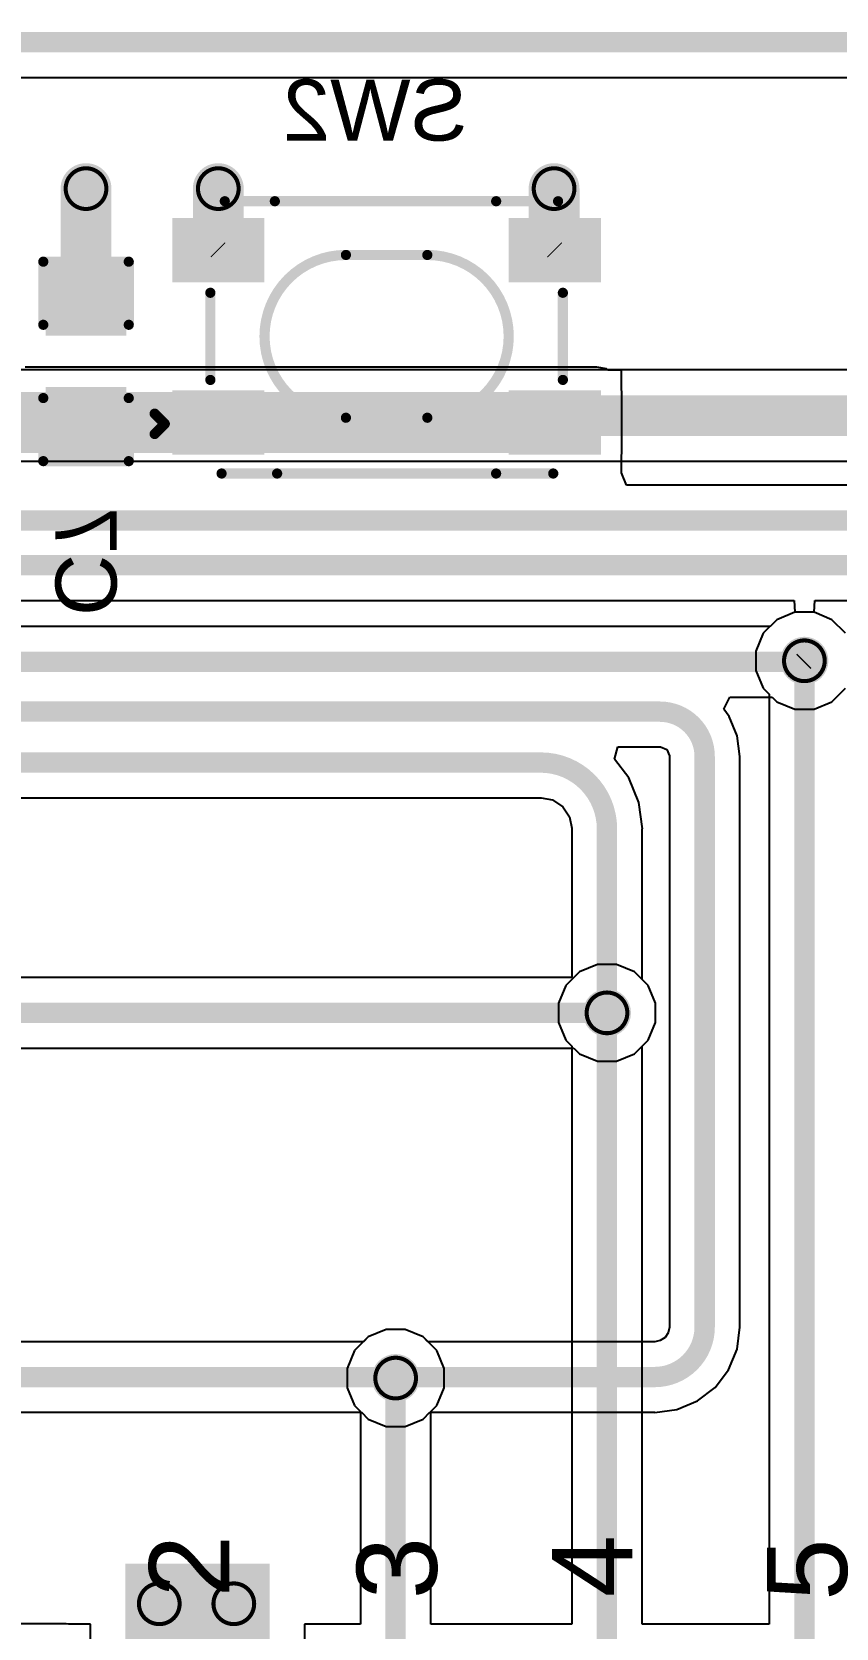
# Model space of a CAD drawing. Header units: inches. Extents: x -46 to 312, y 0 to 111.
# Drawn here: x -8.3 to 1.74, y 18.99 to 38.91 of the extents above; entities that cross this region are included whole.
import ezdxf

# ---------------------------------------------------------------- set-up
doc = ezdxf.new("R2010")
doc.units = ezdxf.units.IN
for name, color, linetype in [('Bottom Layer', 5, 'Continuous'), ('Bottom Overlay', 54, 'Continuous'), ('Bottom Paste', 16, 'Continuous'), ('Bottom Solder', 6, 'Continuous'), ('Drill Drawing', 1, 'Continuous'), ('Top Layer', 1, 'Continuous'), ('Top Overlay', 2, 'Continuous'), ('Via Holes', 16, 'Continuous')]:
    doc.layers.add(name, color=color, linetype=linetype)
doc.styles.add('Arial', font='', dxfattribs={"height": 0.2})
doc.styles.get('Arial').set_extended_font_data('Arial')

# ---------------------------------------------------------------- blocks, each defined once
blk = doc.blocks.new('TSA016A2518A_B_15')
at = {"layer": 'Bottom Layer'}
for points in [[(-2.6250773, 1.4250289), (-1.5750667, 1.4250289), (-1.5750667, 0.7250303), (-2.6250773, 0.7250303)], [(1.5750667, 1.4250035), (2.6250773, 1.4250035), (2.6250773, 0.7250049), (1.5750667, 0.7250049)], [(-2.6250773, -0.7250303), (-1.5750667, -0.7250303), (-1.5750667, -1.4250289), (-2.6250773, -1.4250289)], [(1.5750667, -0.7250049), (2.6250773, -0.7250049), (2.6250773, -1.4250035), (1.5750667, -1.4250035)]]:
    blk.add_hatch(color=5, dxfattribs=at).paths.add_polyline_path(points)
at = {"layer": 'Bottom Paste'}
for points in [[(-2.6250773, 1.4250289), (-1.5750667, 1.4250289), (-1.5750667, 0.7250303), (-2.6250773, 0.7250303)], [(1.5750667, 1.4250035), (2.6250773, 1.4250035), (2.6250773, 0.7250049), (1.5750667, 0.7250049)], [(-2.6250773, -0.7250303), (-1.5750667, -0.7250303), (-1.5750667, -1.4250289), (-2.6250773, -1.4250289)], [(1.5750667, -0.7250049), (2.6250773, -0.7250049), (2.6250773, -1.4250035), (1.5750667, -1.4250035)]]:
    blk.add_hatch(color=16, dxfattribs=at).paths.add_polyline_path(points)
at = {"layer": 'Bottom Solder'}
for points in [[(-2.6758773, 1.4758289), (-1.5242667, 1.4758289), (-1.5242667, 0.6742303), (-2.6758773, 0.6742303)], [(1.5242667, 1.4758035), (2.6758773, 1.4758035), (2.6758773, 0.6742049), (1.5242667, 0.6742049)], [(-2.6758773, -0.6742303), (-1.5242667, -0.6742303), (-1.5242667, -1.4758289), (-2.6758773, -1.4758289)], [(1.5242667, -0.6742049), (2.6758773, -0.6742049), (2.6758773, -1.4758035), (1.5242667, -1.4758035)]]:
    blk.add_hatch(color=6, dxfattribs=at).paths.add_polyline_path(points)
at = {"layer": 'Bottom Overlay'}
for points in [[(-2.0199858, 1.6862044, 0.127, 0.127, 0), (-1.395222, 1.6862044, 0.127, 0.127, 0)], [(-1.395222, 1.6862044, 0.127, 0.127, 0), (1.3669772, 1.6862044, 0.127, 0.127, 0)], [(1.3669772, 1.6862044, 0.127, 0.127, 0), (2.1400008, 1.6862044, 0.127, 0.127, 0)], [(-0.508, -1.016127, 0.127, 0.127, -0.9999999999999999), (-0.508, 1.015873, 0.127, 0.127, 0)], [(-0.508, 1.015873, 0.127, 0.127, 0), (0.508, 1.015873, 0.127, 0.127, 0)], [(0.508, 1.015873, 0.127, 0.127, -0.9999999999999999), (0.508, -1.016127, 0.127, 0.127, 0)], [(-2.199894, -0.543941, 0.127, 0.127, 0), (-2.199894, 0.543687, 0.127, 0.127, 0)], [(2.199894, -0.543941, 0.127, 0.127, 0), (2.199894, 0.543687, 0.127, 0.127, 0)], [(-2.8956, -0.9652, 0.127, 0.127, 0), (-2.7686, -1.0922, 0.127, 0.127, 0)], [(-2.8956, -1.2192, 0.127, 0.127, 0), (-2.8956, -0.9652, 0.127, 0.127, 0)], [(-0.508, -1.016127, 0.127, 0.127, 0), (0.508, -1.016127, 0.127, 0.127, 0)], [(-2.8956, -1.2192, 0.127, 0.127, 0), (-2.7686, -1.0922, 0.127, 0.127, 0)], [(-2.0599908, -1.71196, 0.127, 0.127, 0), (-1.3664184, -1.71196, 0.127, 0.127, 0)], [(-1.3664184, -1.71196, 0.127, 0.127, 0), (1.3664184, -1.71196, 0.127, 0.127, 0)], [(1.3664184, -1.71196, 0.127, 0.127, 0), (2.080006, -1.71196, 0.127, 0.127, 0)]]:
    blk.add_lwpolyline(points, format="xyseb", dxfattribs=at)
for points in [[(-2.0517358, 1.6862044, 0.0635, 0.0635, 1), (-1.9882358, 1.6862044, 0.0635, 0.0635, 1)], [(-1.426972, 1.6862044, 0.0635, 0.0635, 1), (-1.363472, 1.6862044, 0.0635, 0.0635, 1)], [(-1.426972, 1.6862044, 0.0635, 0.0635, 1), (-1.363472, 1.6862044, 0.0635, 0.0635, 1)], [(1.3352272, 1.6862044, 0.0635, 0.0635, 1), (1.3987272, 1.6862044, 0.0635, 0.0635, 1)], [(1.3352272, 1.6862044, 0.0635, 0.0635, 1), (1.3987272, 1.6862044, 0.0635, 0.0635, 1)], [(2.1082508, 1.6862044, 0.0635, 0.0635, 1), (2.1717508, 1.6862044, 0.0635, 0.0635, 1)], [(-0.5397500000000001, 1.015873, 0.0635, 0.0635, 1), (-0.47625, 1.015873, 0.0635, 0.0635, 1)], [(-0.5397500000000001, 1.015873, 0.0635, 0.0635, 1), (-0.47625, 1.015873, 0.0635, 0.0635, 1)], [(0.47625, 1.015873, 0.0635, 0.0635, 1), (0.5397500000000001, 1.015873, 0.0635, 0.0635, 1)], [(0.47625, 1.015873, 0.0635, 0.0635, 1), (0.5397500000000001, 1.015873, 0.0635, 0.0635, 1)], [(-2.231644, 0.543687, 0.0635, 0.0635, 1), (-2.168144, 0.543687, 0.0635, 0.0635, 1)], [(2.168144, 0.543687, 0.0635, 0.0635, 1), (2.231644, 0.543687, 0.0635, 0.0635, 1)], [(-2.231644, -0.543941, 0.0635, 0.0635, 1), (-2.168144, -0.543941, 0.0635, 0.0635, 1)], [(2.168144, -0.543941, 0.0635, 0.0635, 1), (2.231644, -0.543941, 0.0635, 0.0635, 1)], [(-2.92735, -0.9652, 0.0635, 0.0635, 1), (-2.86385, -0.9652, 0.0635, 0.0635, 1)], [(-2.92735, -0.9652, 0.0635, 0.0635, 1), (-2.86385, -0.9652, 0.0635, 0.0635, 1)], [(-0.5397500000000001, -1.016127, 0.0635, 0.0635, 1), (-0.47625, -1.016127, 0.0635, 0.0635, 1)], [(-0.5397500000000001, -1.016127, 0.0635, 0.0635, 1), (-0.47625, -1.016127, 0.0635, 0.0635, 1)], [(0.47625, -1.016127, 0.0635, 0.0635, 1), (0.5397500000000001, -1.016127, 0.0635, 0.0635, 1)], [(0.47625, -1.016127, 0.0635, 0.0635, 1), (0.5397500000000001, -1.016127, 0.0635, 0.0635, 1)], [(-2.92735, -1.2192, 0.0635, 0.0635, 1), (-2.86385, -1.2192, 0.0635, 0.0635, 1)], [(-2.92735, -1.2192, 0.0635, 0.0635, 1), (-2.86385, -1.2192, 0.0635, 0.0635, 1)], [(-2.80035, -1.0922, 0.0635, 0.0635, 1), (-2.73685, -1.0922, 0.0635, 0.0635, 1)], [(-2.80035, -1.0922, 0.0635, 0.0635, 1), (-2.73685, -1.0922, 0.0635, 0.0635, 1)], [(-2.0917408, -1.71196, 0.0635, 0.0635, 1), (-2.0282408, -1.71196, 0.0635, 0.0635, 1)], [(-1.3981684, -1.71196, 0.0635, 0.0635, 1), (-1.3346684, -1.71196, 0.0635, 0.0635, 1)], [(-1.3981684, -1.71196, 0.0635, 0.0635, 1), (-1.3346684, -1.71196, 0.0635, 0.0635, 1)], [(1.3346684, -1.71196, 0.0635, 0.0635, 1), (1.3981684, -1.71196, 0.0635, 0.0635, 1)], [(1.3346684, -1.71196, 0.0635, 0.0635, 1), (1.3981684, -1.71196, 0.0635, 0.0635, 1)], [(2.048256, -1.71196, 0.0635, 0.0635, 1), (2.111756, -1.71196, 0.0635, 0.0635, 1)]]:
    blk.add_lwpolyline(points, format="xyseb", close=True, dxfattribs=at)
blk = doc.blocks.new('HC_12_M______SMD_17')
at = {"layer": 'Top Overlay', "style": 'Arial'}
for s, p in [('2', (-11.22999786, 3.07020214)), ('3', (-11.25539786, 0.47940214)), ('4', (-11.22999786, -1.95899786)), ('5', (-11.27385604, -4.64011518))]:
    blk.add_text(s, height=1.00000054, dxfattribs=at).set_placement(p)
blk = doc.blocks.new('C__0603_B_94')
at = {"layer": 'Bottom Layer'}
for points in [[(-1.143, -0.4445), (-1.143, 0.4445), (-0.3809999999999999, 0.4445), (-0.3809999999999999, -0.4445)], [(0.3809999999999999, -0.4445), (0.3809999999999999, 0.4445), (1.143, 0.4445), (1.143, -0.4445)]]:
    blk.add_hatch(color=5, dxfattribs=at).paths.add_polyline_path(points)
at = {"layer": 'Bottom Paste'}
for points in [[(-1.143, -0.4445), (-1.143, 0.4445), (-0.3809999999999999, 0.4445), (-0.3809999999999999, -0.4445)], [(0.3809999999999999, -0.4445), (0.3809999999999999, 0.4445), (1.143, 0.4445), (1.143, -0.4445)]]:
    blk.add_hatch(color=16, dxfattribs=at).paths.add_polyline_path(points)
at = {"layer": 'Bottom Solder'}
for points in [[(-1.20299988, -0.50449988), (-1.20299988, 0.50449988), (-0.3210001199999999, 0.50449988), (-0.3210001199999999, -0.50449988)], [(0.3210001199999999, -0.50449988), (0.3210001199999999, 0.50449988), (1.20299988, 0.50449988), (1.20299988, -0.50449988)]]:
    blk.add_hatch(color=6, dxfattribs=at).paths.add_polyline_path(points)
at = {"layer": 'Bottom Overlay'}
for points in [[(-1.2446, 0.5334, 0.127, 0.127, 0), (-0.4571999999999999, 0.5334, 0.127, 0.127, 0)], [(-1.2446, 0.5334, 0.127, 0.127, 0), (-1.2446, -0.5334, 0.127, 0.127, 0)], [(0.4571999999999999, 0.5334, 0.127, 0.127, 0), (1.2446, 0.5334, 0.127, 0.127, 0)], [(1.2446, 0.5334, 0.127, 0.127, 0), (1.2446, -0.5334, 0.127, 0.127, 0)], [(-1.2446, -0.5334, 0.127, 0.127, 0), (-0.4571999999999999, -0.5334, 0.127, 0.127, 0)], [(0.4571999999999999, -0.5334, 0.127, 0.127, 0), (1.2446, -0.5334, 0.127, 0.127, 0)]]:
    blk.add_lwpolyline(points, format="xyseb", dxfattribs=at)
for points in [[(-1.27635, 0.5334, 0.0635, 0.0635, 1), (-1.21285, 0.5334, 0.0635, 0.0635, 1)], [(-1.27635, 0.5334, 0.0635, 0.0635, 1), (-1.21285, 0.5334, 0.0635, 0.0635, 1)], [(-0.4889499999999999, 0.5334, 0.0635, 0.0635, 1), (-0.42545, 0.5334, 0.0635, 0.0635, 1)], [(0.42545, 0.5334, 0.0635, 0.0635, 1), (0.4889499999999999, 0.5334, 0.0635, 0.0635, 1)], [(1.21285, 0.5334, 0.0635, 0.0635, 1), (1.27635, 0.5334, 0.0635, 0.0635, 1)], [(1.21285, 0.5334, 0.0635, 0.0635, 1), (1.27635, 0.5334, 0.0635, 0.0635, 1)], [(-1.27635, -0.5334, 0.0635, 0.0635, 1), (-1.21285, -0.5334, 0.0635, 0.0635, 1)], [(-1.27635, -0.5334, 0.0635, 0.0635, 1), (-1.21285, -0.5334, 0.0635, 0.0635, 1)], [(-0.4889499999999999, -0.5334, 0.0635, 0.0635, 1), (-0.42545, -0.5334, 0.0635, 0.0635, 1)], [(0.42545, -0.5334, 0.0635, 0.0635, 1), (0.4889499999999999, -0.5334, 0.0635, 0.0635, 1)], [(1.21285, -0.5334, 0.0635, 0.0635, 1), (1.27635, -0.5334, 0.0635, 0.0635, 1)], [(1.21285, -0.5334, 0.0635, 0.0635, 1), (1.27635, -0.5334, 0.0635, 0.0635, 1)]]:
    blk.add_lwpolyline(points, format="xyseb", close=True, dxfattribs=at)

msp = doc.modelspace()

# ---------------------------------------------------------------- hatches: boundary and pattern name
at = {"layer": 'Bottom Layer'}
h = msp.add_hatch(color=5, dxfattribs=at)
edge = h.paths.add_edge_path()
edge.add_arc((-7.619999999999999, 36.957), 0.2999994, 0, 360)
h = msp.add_hatch(color=5, dxfattribs=at)
edge = h.paths.add_edge_path()
edge.add_arc((-5.968999999999999, 36.957), 0.2999994, 0, 360)
h = msp.add_hatch(color=5, dxfattribs=at)
edge = h.paths.add_edge_path()
edge.add_arc((-1.778, 36.957), 0.2999994, 0, 360)
msp.add_hatch(color=5, dxfattribs=at).paths.add_polyline_path([(-9.5885, 33.65742315999999), (-1.2429998, 33.65742315999999), (-1.2429998, 34.41942315999999), (-9.5885, 34.41942315999999)])
h = msp.add_hatch(color=5, dxfattribs=at)
edge = h.paths.add_edge_path()
edge.add_arc((1.3462, 31.0642), 0.2999994, 0, 360)
h = msp.add_hatch(color=5, dxfattribs=at)
edge = h.paths.add_edge_path()
edge.add_arc((-1.1176, 26.67), 0.2999994, 0, 360)
h = msp.add_hatch(color=5, dxfattribs=at)
edge = h.paths.add_edge_path()
edge.add_arc((-3.75532396, 22.11176172), 0.2999994, 0, 360)
h = msp.add_hatch(color=5, dxfattribs=at)
edge = h.paths.add_edge_path()
edge.add_arc((-6.7056, 19.29492712), 0.2999994, 0, 360)
h = msp.add_hatch(color=5, dxfattribs=at)
edge = h.paths.add_edge_path()
edge.add_arc((-5.77537834, 19.29492712), 0.2999994, 0, 360)
at = {"layer": 'Top Layer'}
h = msp.add_hatch(color=1, dxfattribs=at)
edge = h.paths.add_edge_path()
edge.add_arc((-7.619999999999999, 36.957), 0.2999994, 0, 360)
h = msp.add_hatch(color=1, dxfattribs=at)
edge = h.paths.add_edge_path()
edge.add_arc((-5.968999999999999, 36.957), 0.2999994, 0, 360)
h = msp.add_hatch(color=1, dxfattribs=at)
edge = h.paths.add_edge_path()
edge.add_arc((-1.778, 36.957), 0.2999994, 0, 360)
h = msp.add_hatch(color=1, dxfattribs=at)
edge = h.paths.add_edge_path()
edge.add_arc((1.3462, 31.0642), 0.2999994, 0, 360)
h = msp.add_hatch(color=1, dxfattribs=at)
edge = h.paths.add_edge_path()
edge.add_arc((-1.1176, 26.67), 0.2999994, 0, 360)
h = msp.add_hatch(color=1, dxfattribs=at)
edge = h.paths.add_edge_path()
edge.add_arc((-3.75532396, 22.11176172), 0.2999994, 0, 360)
msp.add_hatch(color=1, dxfattribs=at).paths.add_polyline_path([(-7.128002, 17.018), (-5.32800052, 17.018), (-5.32800052, 19.79677524), (-7.128002, 19.79677524)])
h = msp.add_hatch(color=1, dxfattribs=at)
edge = h.paths.add_edge_path()
edge.add_arc((-6.7056, 19.29492712), 0.2999994, 0, 360)
h = msp.add_hatch(color=1, dxfattribs=at)
edge = h.paths.add_edge_path()
edge.add_arc((-5.77537834, 19.29492712), 0.2999994, 0, 360)
at = {"layer": 'Via Holes'}
h = msp.add_hatch(color=7, dxfattribs=at)
edge = h.paths.add_edge_path()
edge.add_arc((-7.619999999999999, 36.957), 0.1499997, 0, 360)
h = msp.add_hatch(color=7, dxfattribs=at)
edge = h.paths.add_edge_path()
edge.add_arc((-5.968999999999999, 36.957), 0.1499997, 0, 360)
h = msp.add_hatch(color=7, dxfattribs=at)
edge = h.paths.add_edge_path()
edge.add_arc((-1.778, 36.957), 0.1499997, 0, 360)
h = msp.add_hatch(color=7, dxfattribs=at)
edge = h.paths.add_edge_path()
edge.add_arc((1.3462, 31.0642), 0.1499997, 0, 360)
h = msp.add_hatch(color=7, dxfattribs=at)
edge = h.paths.add_edge_path()
edge.add_arc((-1.1176, 26.67), 0.1499997, 0, 360)
h = msp.add_hatch(color=7, dxfattribs=at)
edge = h.paths.add_edge_path()
edge.add_arc((-3.75532396, 22.11176172), 0.1499997, 0, 360)
h = msp.add_hatch(color=7, dxfattribs=at)
edge = h.paths.add_edge_path()
edge.add_arc((-6.7056, 19.29492712), 0.1499997, 0, 360)
h = msp.add_hatch(color=7, dxfattribs=at)
edge = h.paths.add_edge_path()
edge.add_arc((-5.77537834, 19.29492712), 0.1499997, 0, 360)

# ---------------------------------------------------------------- linework, layer by layer
at = {"layer": 'Bottom Layer'}
for p, q in [((-13.91651776, 38.3455418), (3.26562212, 38.3455418)), ((-1.2429998, 34.7301947), (-8.38028296, 34.7301947)), ((-1.12407192, 34.70653968), (-1.2429998, 34.7301947)), ((-1.10418118, 34.69324786), (-1.12407192, 34.70653968)), ((-0.9381997999999999, 34.69324786), (-1.10418118, 34.69324786)), ((-0.9381997999999999, 34.44944596), (-0.9381997999999999, 34.69324786)), ((-0.93222826, 34.41942315999999), (-0.9381997999999999, 34.44944596)), ((-0.93222826, 33.65742315999999), (-0.93222826, 34.41942315999999)), ((-0.9381997999999999, 33.62740036), (-0.93222826, 33.65742315999999)), ((-0.9381997999999999, 33.4094582), (-0.9381997999999999, 33.62740036)), ((-0.8758910599999999, 33.2570582), (-0.9381997999999999, 33.4094582)), ((1.0399522, 33.2570582), (-0.8758910599999999, 33.2570582)), ((2.91791136, 33.2570582), (1.0399522, 33.2570582)), ((-33.62094114, 31.8177418), (1.2170664, 31.8177418)), ((1.2170664, 31.8177418), (1.22589544, 31.6689994)), ((1.46650456, 31.6689994), (1.4753336, 31.8177418)), ((1.4753336, 31.8177418), (2.47597168, 31.8177418)), ((0.91844114, 31.4917582), (-35.56404114, 31.4917582)), ((1.00360734, 31.5769244), (0.91844114, 31.4917582)), ((1.22589544, 31.6689994), (1.00360734, 31.5769244)), ((1.68879266, 31.5769244), (1.46650456, 31.6689994)), ((1.8589244, 31.40679266), (1.68879266, 31.5769244)), ((1.68879266, 30.5514756), (1.8589244, 30.72160734)), ((0.33989518, 30.4588418), (0.41505124, 30.6112418)), ((0.41505124, 30.6112418), (0.94384114, 30.6112418)), ((0.94384114, 30.6112418), (1.00360734, 30.5514756)), ((1.00360734, 30.5514756), (1.22589798, 30.4594006)), ((1.46650202, 30.4594006), (1.68879266, 30.5514756)), ((0.40808656, 30.36997228), (0.33989518, 30.4588418)), ((0.50790094, 30.1289974), (0.40808656, 30.36997228)), ((1.22589798, 30.4594006), (1.46650202, 30.4594006)), ((0.5419471, 29.8704), (0.50790094, 30.1289974)), ((-1.02561644, 29.8365418), (-0.98088196, 29.9889418)), ((-0.98088196, 29.9889418), (-0.4571999999999999, 29.9889418)), ((-0.4571999999999999, 29.9889418), (-0.4487570399999999, 29.99062074)), ((-0.4487570399999999, 29.99062074), (-0.36971732, 29.95788268)), ((-0.36971732, 29.95788268), (-0.33697926, 29.87884296)), ((-0.8451976999999999, 29.601414), (-1.02561644, 29.8365418)), ((-0.33697926, 29.87884296), (-0.3386582, 29.8704)), ((-0.3386582, 29.8704), (-0.3386582, 22.74813332)), ((0.5418582, 22.74813332), (0.5418582, 29.8704)), ((0.5418582, 29.8704), (0.5419471, 29.8704)), ((-0.71823072, 29.29489188), (-0.8451976999999999, 29.601414)), ((-20.83043586, 29.35394434), (-1.94584828, 29.35394434)), ((-1.94584828, 29.35394434), (-1.93761106, 29.35558264)), ((-1.93761106, 29.35558264), (-1.79611782, 29.3274369)), ((-1.79611782, 29.3274369), (-1.66918132, 29.24262122)), ((-0.6749287999999999, 28.96595934), (-0.71823072, 29.29489188)), ((-1.66918132, 29.24262122), (-1.58436564, 29.11568472)), ((-1.58436564, 29.11568472), (-1.5562199, 28.97419148)), ((-1.5562199, 28.97419148), (-1.5578582, 28.9659568)), ((-1.5578582, 28.9659568), (-1.5578582, 27.1102582)), ((-0.6773418, 27.08505886), (-0.6773418, 28.96595934)), ((-0.6773418, 28.96595934), (-0.6749287999999999, 28.96595934)), ((-1.5578582, 27.1102582), (-11.09114114, 27.1102582)), ((-0.6048756, 27.01259266), (-0.6773418, 27.08505886)), ((-0.5128005999999999, 26.79030202), (-0.6048756, 27.01259266)), ((-0.5128005999999999, 26.54969798), (-0.5128005999999999, 26.79030202)), ((-0.6048756, 26.32740734), (-0.5128005999999999, 26.54969798)), ((-0.7750073399999999, 26.1572756), (-0.6048756, 26.32740734)), ((-11.09114114, 26.2297418), (-1.53265886, 26.2297418)), ((-1.53265886, 26.2297418), (-1.46019266, 26.1572756)), ((-1.46019266, 26.1572756), (-1.23790202, 26.0652006)), ((-0.9972979799999999, 26.0652006), (-0.7750073399999999, 26.1572756)), ((-1.23790202, 26.0652006), (-0.9972979799999999, 26.0652006)), ((-3.87562598, 22.71656112), (-4.097916619999999, 22.62448612)), ((-3.63502194, 22.71656112), (-3.87562598, 22.71656112)), ((-3.412731299999999, 22.62448612), (-3.63502194, 22.71656112)), ((-0.3393948, 22.74813332), (-0.35327844, 22.67834174)), ((-0.3386582, 22.74813332), (-0.3393948, 22.74813332)), ((0.5062423199999999, 22.47267794), (0.5425059, 22.74813332)), ((0.5425059, 22.74813332), (0.5418582, 22.74813332)), ((-4.1573831, 22.56501964), (-10.12594114, 22.56501964)), ((-4.097916619999999, 22.62448612), (-4.1573831, 22.56501964)), ((-3.35326482, 22.56501964), (-3.412731299999999, 22.62448612)), ((-0.52177188, 22.56501964), (-3.35326482, 22.56501964)), ((-0.4519803, 22.57963988), (-0.52177188, 22.56575624)), ((-0.52177188, 22.56575624), (-0.52177188, 22.56501964)), ((-0.392811, 22.61917244), (-0.4519803, 22.57963988)), ((-0.35327844, 22.67834174), (-0.392811, 22.61917244)), ((0.39992046, 22.21599316), (0.5062423199999999, 22.47267794)), ((0.23078694, 21.9955745), (0.39992046, 22.21599316)), ((0.01036828, 21.82644098), (0.23078694, 21.9955745)), ((-0.52177188, 21.68385554), (-0.2463165, 21.72011912)), ((-0.2463165, 21.72011912), (0.01036828, 21.82644098)), ((-10.12594114, 21.68450324), (-4.183382539999999, 21.68450324)), ((-4.183382539999999, 21.68450324), (-4.097916619999999, 21.59903732)), ((-4.097916619999999, 21.59903732), (-3.87562598, 21.50696232)), ((-3.63502194, 21.50696232), (-3.412731299999999, 21.59903732)), ((-3.412731299999999, 21.59903732), (-3.32726538, 21.68450324)), ((-3.32726538, 21.68450324), (-0.52177188, 21.68450324)), ((-0.52177188, 21.68450324), (-0.52177188, 21.68385554)), ((-3.87562598, 21.50696232), (-3.63502194, 21.50696232))]:
    msp.add_line(p, q, dxfattribs=at)
for points in [[(-39.8526, 38.78579746, 0.254, 0.254, 0), (3.26562212, 38.78579999999999, 0.254, 0.254, 0)], [(-7.619999999999999, 35.56242316, 0.635, 0.635, 0), (-7.619999999999999, 36.957, 0.635, 0.635, 0)], [(-5.968999999999999, 36.2045377, 0.635, 0.635, 0), (-5.968999999999999, 36.957, 0.635, 0.635, 0)], [(-1.778, 36.19845186, 0.635, 0.635, 0), (-1.778, 36.957, 0.635, 0.635, 0)], [(-5.976602219999999, 36.19693547999999, 0.635, 0.635, 0), (-5.968999999999999, 36.2045377, 0.635, 0.635, 0)], [(-1.778, 36.19845186, 0.635, 0.635, 0), (-1.77645822, 36.19691007999999, 0.635, 0.635, 0)], [(-5.976602219999999, 36.19693547999999, 0.254, 0.254, 0), (-5.9681491, 36.18848236, 0.254, 0.254, 0)], [(-1.77645822, 36.19691007999999, 0.254, 0.254, 0), (-1.7680051, 36.18845696, 0.254, 0.254, 0)], [(-33.4167988, 32.81679746, 0.254, 0.254, 0), (1.0399522, 32.8168, 0.254, 0.254, 0)], [(1.0399522, 32.8168, 0.254, 0.254, 0), (2.91791136, 32.8168, 0.254, 0.254, 0)], [(-34.036, 32.258, 0.254, 0.254, 0), (2.47597168, 32.258, 0.254, 0.254, 0)], [(-35.9537, 31.0515, 0.254, 0.254, 0), (1.3335, 31.0515, 0.254, 0.254, 0)], [(1.3335, 31.0515, 0.254, 0.254, 0), (1.3462, 31.0642, 0.254, 0.254, 0)], [(-38.0746, 30.4292, 0.254, 0.254, 0), (-0.4571999999999999, 30.4292, 0.254, 0.254, 0)], [(-0.4571999999999999, 30.4292, 0.254, 0.254, -0.4142135623730951), (0.1016, 29.8704, 0.254, 0.254, 0)], [(-37.38879746, 29.79420254, 0.254, 0.254, 0), (-1.94584828, 29.79420254, 0.254, 0.254, 0)], [(-1.94584828, 29.79420254, 0.254, 0.254, -0.4142126641538563), (-1.1176, 28.9659568, 0.254, 0.254, 0)], [(0.1016, 22.74813332, 0.254, 0.254, 0), (0.1016, 29.8704, 0.254, 0.254, 0)], [(-1.1176, 28.96595426, 0.254, 0.254, 0), (-1.1176, 28.9659568, 0.254, 0.254, 0)], [(-1.1176, 26.67, 0.254, 0.254, 0), (-1.1176, 28.96595426, 0.254, 0.254, 0)], [(-11.5062, 26.67, 0.254, 0.254, 0), (-1.1176, 26.67, 0.254, 0.254, 0)], [(0.1016, 22.74813332, 0.254, 0.254, -0.4142135623730951), (-0.52177188, 22.12476144, 0.254, 0.254, 0)], [(-10.541, 22.12476144, 0.254, 0.254, 0), (-3.75532396, 22.12476144, 0.254, 0.254, 0)], [(-3.75532396, 22.12476144, 0.254, 0.254, 0), (-0.52177188, 22.12476144, 0.254, 0.254, 0)]]:
    msp.add_lwpolyline(points, format="xyseb", dxfattribs=at)
for points in [[(-7.77875, 36.957, 0.3175, 0.3175, 1), (-7.46125, 36.957, 0.3175, 0.3175, 1)], [(-6.12775, 36.957, 0.3175, 0.3175, 1), (-5.81025, 36.957, 0.3175, 0.3175, 1)], [(-1.93675, 36.957, 0.3175, 0.3175, 1), (-1.61925, 36.957, 0.3175, 0.3175, 1)], [(-6.13535222, 36.19693547999999, 0.3175, 0.3175, 1), (-5.81785222, 36.19693547999999, 0.3175, 0.3175, 1)], [(-6.12775, 36.2045377, 0.3175, 0.3175, 1), (-5.81025, 36.2045377, 0.3175, 0.3175, 1)], [(-6.12775, 36.2045377, 0.3175, 0.3175, 1), (-5.81025, 36.2045377, 0.3175, 0.3175, 1)], [(-1.93675, 36.19845186, 0.3175, 0.3175, 1), (-1.61925, 36.19845186, 0.3175, 0.3175, 1)], [(-1.93675, 36.19845186, 0.3175, 0.3175, 1), (-1.61925, 36.19845186, 0.3175, 0.3175, 1)], [(-1.93520822, 36.19691007999999, 0.3175, 0.3175, 1), (-1.61770822, 36.19691007999999, 0.3175, 0.3175, 1)], [(-6.04010222, 36.19693547999999, 0.127, 0.127, 1), (-5.913102219999999, 36.19693547999999, 0.127, 0.127, 1)], [(-6.031649099999999, 36.18848236, 0.127, 0.127, 1), (-5.904649099999999, 36.18848236, 0.127, 0.127, 1)], [(-1.83995822, 36.19691007999999, 0.127, 0.127, 1), (-1.71295822, 36.19691007999999, 0.127, 0.127, 1)], [(-1.8315051, 36.18845696, 0.127, 0.127, 1), (-1.7045051, 36.18845696, 0.127, 0.127, 1)], [(-7.77875, 35.56242316, 0.3175, 0.3175, 1), (-7.46125, 35.56242316, 0.3175, 0.3175, 1)], [(0.9764521999999999, 32.8168, 0.127, 0.127, 1), (1.1034522, 32.8168, 0.127, 0.127, 1)], [(0.9764521999999999, 32.8168, 0.127, 0.127, 1), (1.1034522, 32.8168, 0.127, 0.127, 1)], [(1.27, 31.0515, 0.127, 0.127, 1), (1.397, 31.0515, 0.127, 0.127, 1)], [(1.27, 31.0515, 0.127, 0.127, 1), (1.397, 31.0515, 0.127, 0.127, 1)], [(1.2827, 31.0642, 0.127, 0.127, 1), (1.4097, 31.0642, 0.127, 0.127, 1)], [(-0.5206999999999999, 30.4292, 0.127, 0.127, 1), (-0.3937, 30.4292, 0.127, 0.127, 1)], [(-0.5206999999999999, 30.4292, 0.127, 0.127, 1), (-0.3937, 30.4292, 0.127, 0.127, 1)], [(-2.00934828, 29.79420254, 0.127, 0.127, 1), (-1.88234828, 29.79420254, 0.127, 0.127, 1)], [(-2.00934828, 29.79420254, 0.127, 0.127, 1), (-1.88234828, 29.79420254, 0.127, 0.127, 1)], [(0.0381, 29.8704, 0.127, 0.127, 1), (0.1651, 29.8704, 0.127, 0.127, 1)], [(0.0381, 29.8704, 0.127, 0.127, 1), (0.1651, 29.8704, 0.127, 0.127, 1)], [(-1.1811, 28.9659568, 0.127, 0.127, 1), (-1.0541, 28.9659568, 0.127, 0.127, 1)], [(-1.1811, 28.9659568, 0.127, 0.127, 1), (-1.0541, 28.9659568, 0.127, 0.127, 1)], [(-1.1811, 28.96595426, 0.127, 0.127, 1), (-1.0541, 28.96595426, 0.127, 0.127, 1)], [(-1.1811, 28.96595426, 0.127, 0.127, 1), (-1.0541, 28.96595426, 0.127, 0.127, 1)], [(-1.1811, 26.67, 0.127, 0.127, 1), (-1.0541, 26.67, 0.127, 0.127, 1)], [(-1.1811, 26.67, 0.127, 0.127, 1), (-1.0541, 26.67, 0.127, 0.127, 1)], [(0.0381, 22.74813332, 0.127, 0.127, 1), (0.1651, 22.74813332, 0.127, 0.127, 1)], [(0.0381, 22.74813332, 0.127, 0.127, 1), (0.1651, 22.74813332, 0.127, 0.127, 1)], [(-3.81882396, 22.12476144, 0.127, 0.127, 1), (-3.691823959999999, 22.12476144, 0.127, 0.127, 1)], [(-3.81882396, 22.12476144, 0.127, 0.127, 1), (-3.691823959999999, 22.12476144, 0.127, 0.127, 1)], [(-0.58527188, 22.12476144, 0.127, 0.127, 1), (-0.45827188, 22.12476144, 0.127, 0.127, 1)], [(-0.58527188, 22.12476144, 0.127, 0.127, 1), (-0.45827188, 22.12476144, 0.127, 0.127, 1)]]:
    msp.add_lwpolyline(points, format="xyseb", close=True, dxfattribs=at)
at = {"layer": 'Drill Drawing'}
for points in [[(-7.365999999999999, 36.957, 0.0508, 0.0508, 1), (-7.874, 36.957, 0.0508, 0.0508, 1)], [(-5.715, 36.957, 0.0508, 0.0508, 1), (-6.223, 36.957, 0.0508, 0.0508, 1)], [(-1.524, 36.957, 0.0508, 0.0508, 1), (-2.032, 36.957, 0.0508, 0.0508, 1)], [(-7.886699999999999, 36.957, 0.0254, 0.0254, 1), (-7.861299999999999, 36.957, 0.0254, 0.0254, 1)], [(-7.378699999999999, 36.957, 0.0254, 0.0254, 1), (-7.353299999999999, 36.957, 0.0254, 0.0254, 1)], [(-6.2357, 36.957, 0.0254, 0.0254, 1), (-6.210299999999999, 36.957, 0.0254, 0.0254, 1)], [(-5.7277, 36.957, 0.0254, 0.0254, 1), (-5.7023, 36.957, 0.0254, 0.0254, 1)], [(-2.0447, 36.957, 0.0254, 0.0254, 1), (-2.0193, 36.957, 0.0254, 0.0254, 1)], [(-1.5367, 36.957, 0.0254, 0.0254, 1), (-1.5113, 36.957, 0.0254, 0.0254, 1)], [(1.6002, 31.0642, 0.0508, 0.0508, 1), (1.0922, 31.0642, 0.0508, 0.0508, 1)], [(1.0795, 31.0642, 0.0254, 0.0254, 1), (1.1049, 31.0642, 0.0254, 0.0254, 1)], [(1.5875, 31.0642, 0.0254, 0.0254, 1), (1.6129, 31.0642, 0.0254, 0.0254, 1)], [(-0.8636, 26.67, 0.0508, 0.0508, 1), (-1.3716, 26.67, 0.0508, 0.0508, 1)], [(-1.3843, 26.67, 0.0254, 0.0254, 1), (-1.3589, 26.67, 0.0254, 0.0254, 1)], [(-0.8763000000000001, 26.67, 0.0254, 0.0254, 1), (-0.8509, 26.67, 0.0254, 0.0254, 1)], [(-3.50132396, 22.11176172, 0.0508, 0.0508, 1), (-4.00932396, 22.11176172, 0.0508, 0.0508, 1)], [(-4.022023959999999, 22.11176172, 0.0254, 0.0254, 1), (-3.99662396, 22.11176172, 0.0254, 0.0254, 1)], [(-3.51402396, 22.11176172, 0.0254, 0.0254, 1), (-3.48862396, 22.11176172, 0.0254, 0.0254, 1)], [(-6.4516, 19.29492712, 0.0508, 0.0508, 1), (-6.9596, 19.29492712, 0.0508, 0.0508, 1)], [(-5.521378339999999, 19.29492712, 0.0508, 0.0508, 1), (-6.02937834, 19.29492712, 0.0508, 0.0508, 1)], [(-6.9723, 19.29492712, 0.0254, 0.0254, 1), (-6.9469, 19.29492712, 0.0254, 0.0254, 1)], [(-6.4643, 19.29492712, 0.0254, 0.0254, 1), (-6.438899999999999, 19.29492712, 0.0254, 0.0254, 1)], [(-6.04207834, 19.29492712, 0.0254, 0.0254, 1), (-6.016678339999999, 19.29492712, 0.0254, 0.0254, 1)], [(-5.53407834, 19.29492712, 0.0254, 0.0254, 1), (-5.508678339999999, 19.29492712, 0.0254, 0.0254, 1)]]:
    msp.add_lwpolyline(points, format="xyseb", close=True, dxfattribs=at)
at = {"layer": 'Top Layer'}
for p, q in [((2.2881209, 34.6946474), (-8.5742526, 34.6946474)), ((-8.5742526, 33.5551526), (2.2881209, 33.5551526)), ((1.00360734, 31.5769244), (0.8334756, 31.40679266)), ((1.22589798, 31.6689994), (1.00360734, 31.5769244)), ((1.46650202, 31.6689994), (1.22589798, 31.6689994)), ((1.68879266, 31.5769244), (1.46650202, 31.6689994)), ((1.8589244, 31.40679266), (1.68879266, 31.5769244)), ((0.8334756, 31.40679266), (0.7414006, 31.18450202)), ((0.7414006, 31.18450202), (0.7414006, 30.94389798)), ((0.7414006, 30.94389798), (0.8334756, 30.72160734)), ((0.8334756, 30.72160734), (0.9059417999999999, 30.64914114)), ((0.9059417999999999, 30.64914114), (0.9059417999999999, 19.03860048)), ((-1.46019266, 27.1827244), (-1.6303244, 27.01259266)), ((-1.23790202, 27.2747994), (-1.46019266, 27.1827244)), ((-0.9972979799999999, 27.2747994), (-1.23790202, 27.2747994)), ((-0.7750073399999999, 27.1827244), (-0.9972979799999999, 27.2747994)), ((-0.6048756, 27.01259266), (-0.7750073399999999, 27.1827244)), ((-1.6303244, 27.01259266), (-1.7223994, 26.79030202)), ((-0.5128005999999999, 26.79030202), (-0.6048756, 27.01259266)), ((-1.7223994, 26.79030202), (-1.7223994, 26.54969798)), ((-0.5128005999999999, 26.54969798), (-0.5128005999999999, 26.79030202)), ((-1.7223994, 26.54969798), (-1.6303244, 26.32740734)), ((-0.6048756, 26.32740734), (-0.5128005999999999, 26.54969798)), ((-1.6303244, 26.32740734), (-1.5578582, 26.25494114)), ((-0.6773418, 26.25494114), (-0.6048756, 26.32740734)), ((-1.5578582, 26.25494114), (-1.5578582, 19.03860048)), ((-0.6773418, 19.03860048), (-0.6773418, 26.25494114)), ((-3.87562598, 22.71656112), (-4.097916619999999, 22.62448612)), ((-3.63502194, 22.71656112), (-3.87562598, 22.71656112)), ((-3.412731299999999, 22.62448612), (-3.63502194, 22.71656112)), ((-4.097916619999999, 22.62448612), (-4.26804836, 22.45435438)), ((-3.24259956, 22.45435438), (-3.412731299999999, 22.62448612)), ((-4.26804836, 22.45435438), (-4.360123359999999, 22.23206374)), ((-3.15052456, 22.23206374), (-3.24259956, 22.45435438)), ((-4.360123359999999, 22.23206374), (-4.360123359999999, 21.9914597)), ((-3.15052456, 21.9914597), (-3.15052456, 22.23206374)), ((-4.360123359999999, 21.9914597), (-4.26804836, 21.76916906)), ((-3.24259956, 21.76916906), (-3.15052456, 21.9914597)), ((-4.26804836, 21.76916906), (-4.19558216, 21.69670286)), ((-3.31506576, 21.69670286), (-3.24259956, 21.76916906)), ((-4.19558216, 21.69670286), (-4.19558216, 19.03860048)), ((-3.31506576, 19.03860048), (-3.31506576, 21.69670286)), ((-7.868000519999999, 19.04457202), (-10.2616, 19.04457202)), ((-7.83797772, 19.03860048), (-7.868000519999999, 19.04457202)), ((-7.56320306, 19.03860048), (-7.83797772, 19.03860048)), ((-7.56320306, 18.76383598), (-7.56320306, 19.03860048)), ((-4.19558216, 19.03860048), (-4.892799459999999, 19.03860048)), ((-4.892799459999999, 19.03860048), (-4.892799459999999, 15.4290014)), ((-2.505202, 19.03860048), (-3.31506576, 19.03860048)), ((-2.48320306, 19.03860302), (-2.505202, 19.03860048)), ((-2.35279946, 19.03860302), (-2.48320306, 19.03860302)), ((-2.33080052, 19.03860048), (-2.35279946, 19.03860302)), ((-1.5578582, 19.03860048), (-2.33080052, 19.03860048)), ((0.034798, 19.03860048), (-0.6773418, 19.03860048)), ((0.05679694, 19.03860302), (0.034798, 19.03860048)), ((0.18720054, 19.03860302), (0.05679694, 19.03860302)), ((0.20919948, 19.03860048), (0.18720054, 19.03860302)), ((0.9059417999999999, 19.03860048), (0.20919948, 19.03860048))]:
    msp.add_line(p, q, dxfattribs=at)
for points in [[(-9.143999999999998, 34.1249, 0.508, 0.508, 0), (2.2881209, 34.1249, 0.508, 0.508, 0)], [(1.3462, 17.77959868, 0.254, 0.254, 0), (1.3462, 31.0642, 0.254, 0.254, 0)], [(-1.1176, 17.7642012, 0.254, 0.254, 0), (-1.1176, 26.67, 0.254, 0.254, 0)], [(-3.75532396, 17.80112264, 0.254, 0.254, 0), (-3.75532396, 22.11176172, 0.254, 0.254, 0)]]:
    msp.add_lwpolyline(points, format="xyseb", dxfattribs=at)
for points in [[(1.2827, 31.0642, 0.127, 0.127, 1), (1.4097, 31.0642, 0.127, 0.127, 1)], [(-1.1811, 26.67, 0.127, 0.127, 1), (-1.0541, 26.67, 0.127, 0.127, 1)], [(-3.81882396, 22.11176172, 0.127, 0.127, 1), (-3.691823959999999, 22.11176172, 0.127, 0.127, 1)]]:
    msp.add_lwpolyline(points, format="xyseb", close=True, dxfattribs=at)

# ---------------------------------------------------------------- block references
at = {"rotation": 90}
for name, p in [('HC_12_M______SMD_17', (-2.76180042, 30.607)), ('C__0603_B_94', (-7.619999999999999, 34.80042316))]:
    msp.add_blockref(name, p, dxfattribs=at)
msp.add_blockref('TSA016A2518A_B_15', (-3.868077099999999, 35.11345276))

# ---------------------------------------------------------------- texts
at = {"layer": 'Bottom Overlay', "style": 'Arial', "text_generation_flag": 2}
msp.add_text('SW2', height=0.7619999999999999, dxfattribs=at).set_placement((-2.85847536, 37.55670162))
msp.add_text('C7', height=0.7619999999999999, rotation=270, dxfattribs=at).set_placement((-8.0010127, 31.62320574))

doc.saveas('drawing.dxf')
